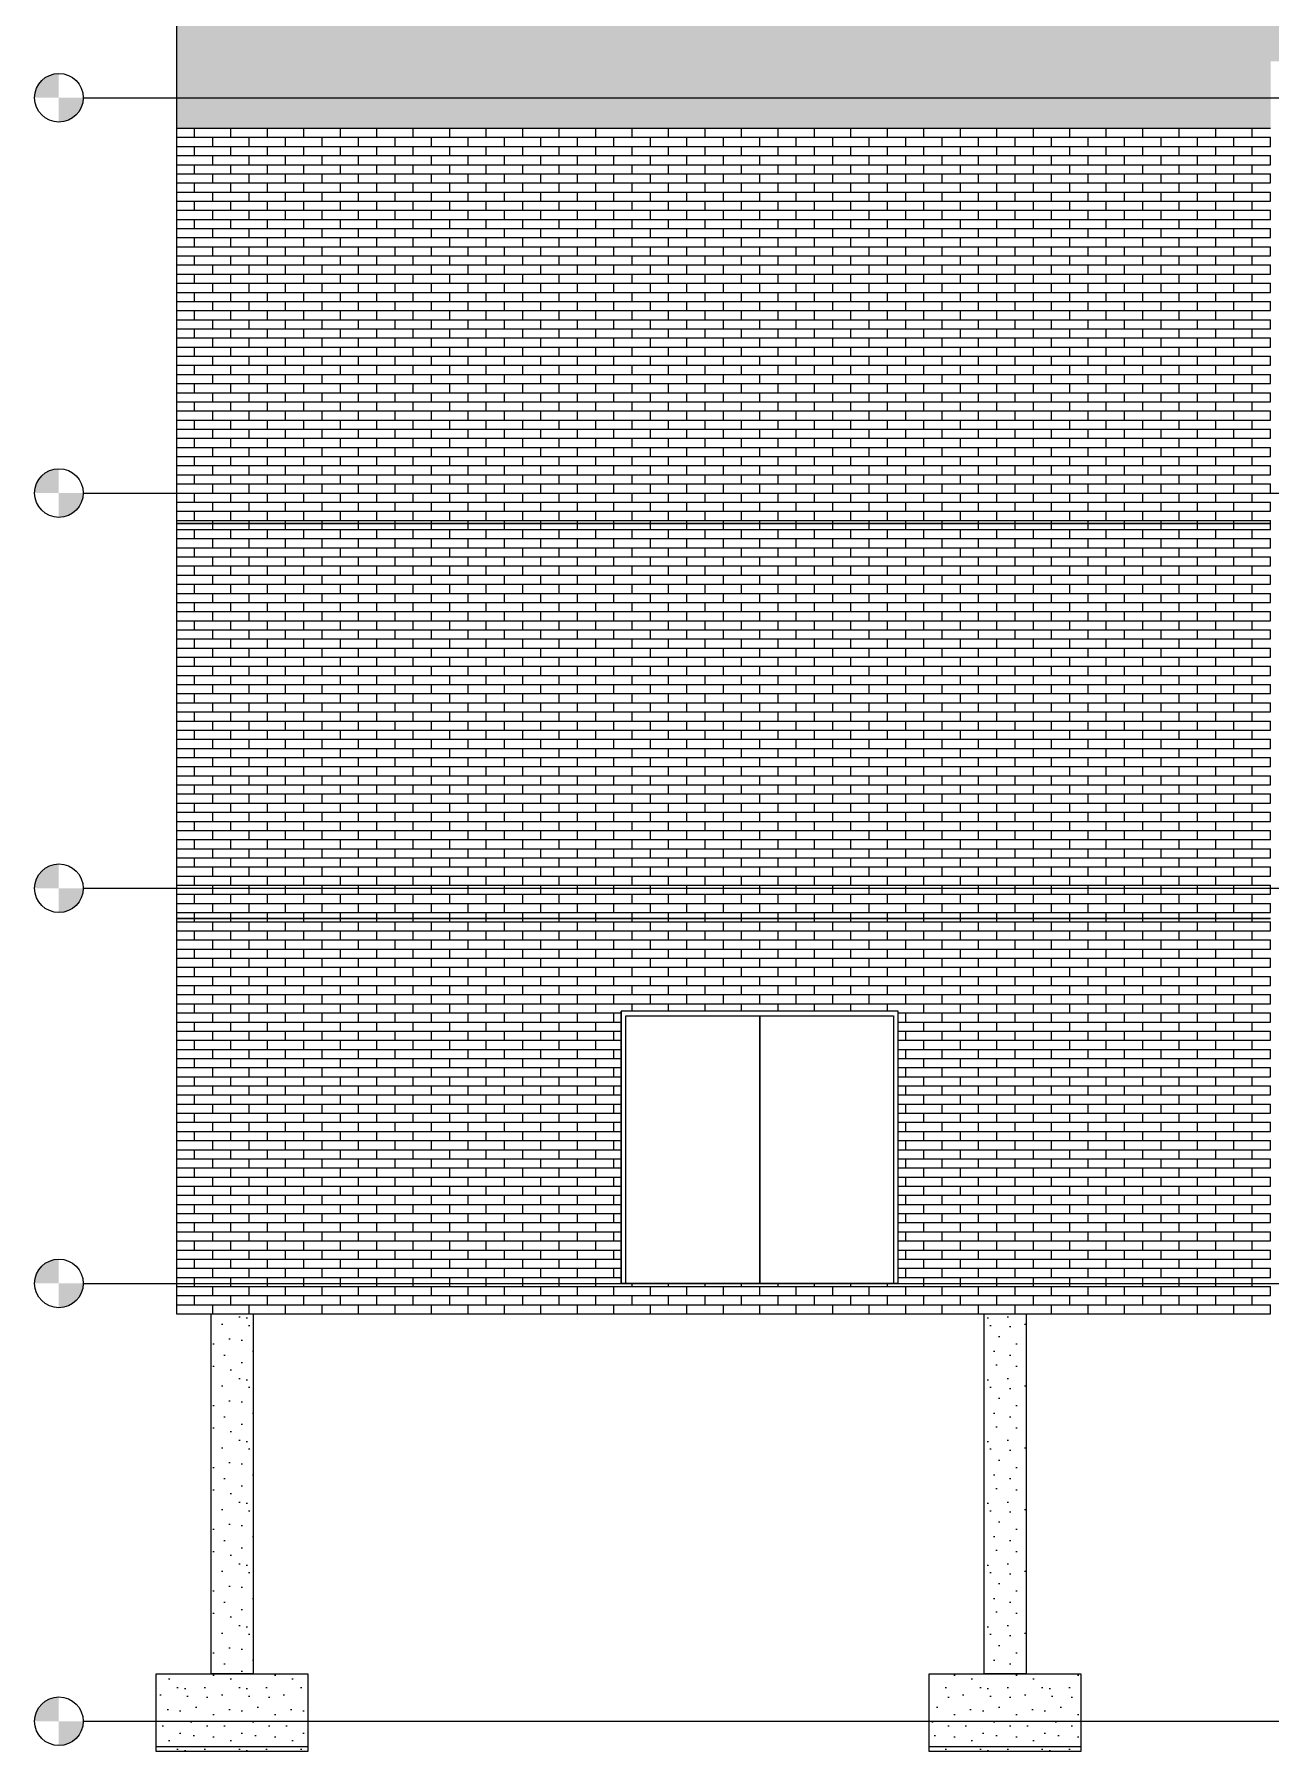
# Model space of a CAD drawing. Header units: millimetres. Extents: x -100 to 224448, y 0 to 22177.
# Drawn here: x 122733 to 132902, y 0 to 14122 of the extents above; entities that cross this region are included whole.
import ezdxf

# ---------------------------------------------------------------- set-up
doc = ezdxf.new("R2010")
doc.units = ezdxf.units.MM
doc.layers.get('0').update_dxf_attribs({"true_color": 0xdfdfdf})
for name, color, linetype, lineweight in [('Background_Air', 7, 'Continuous', 9), ('Background_Concrete_ Reinforced', 7, 'Continuous', 9), ('Elevation_Concrete_ Reinforced', 252, 'Continuous', 25)]:
    doc.layers.add(name, color=color, linetype=linetype, lineweight=lineweight)
for name, color, linetype in [('Background_DOOR_FRAME', 253, 'Continuous'), ('Background_DOOR_PANEL', 255, 'Continuous'), ('Background_Front bricks', 7, 'Continuous'), ('Elevation_Front bricks', 7, 'Continuous'), ('Viewport border', 7, 'Continuous')]:
    doc.layers.add(name, color=color, linetype=linetype)
doc.styles.get("Standard").update_dxf_attribs({"font": 'arial.ttf'})

# ---------------------------------------------------------------- blocks, each defined once
blk = doc.blocks.new('_StoryIndicator')
h = blk.add_hatch(color=256)
h.paths.add_polyline_path([(-199, 0), (1, 0), (1, 200, 0.414214)])
h.paths.add_polyline_path([(201, 0), (1, 0), (1, -200, 0.414214)])
blk.add_line((-200, 0), (-800, 0))
blk.add_circle((-1, 0), 200)
for tag, p in [('STORYNAME', (346, 57)), ('STORYELEVATION', (350, -172))]:
    blk.add_attdef(tag, p, '', height=100)
blk = doc.blocks.new("BB'__section__..%5CMainBuilding.dwg", base_point=(1833, -3770))
at = {"layer": 'Elevation_Concrete_ Reinforced'}
h = blk.add_hatch(dxfattribs=at)
h.set_pattern_fill('DOTS2', color=256, scale=20, style=0)
h.paths.add_polyline_path([(3632, -3130), (3632, -170), (3284, -170), (3284, -3130)])
h = blk.add_hatch(dxfattribs=at)
h.set_pattern_fill('DOTS2', color=256, scale=20, style=0)
h.paths.add_polyline_path([(9991, -3130), (9991, -170), (9643, -170), (9643, -3130)])
h = blk.add_hatch(dxfattribs=at)
h.set_pattern_fill('DOTS2', color=256, scale=20, style=0)
h.paths.add_polyline_path([(3632, -3130), (3284, -3130), (2834, -3130), (2834, -3730), (4082, -3730), (4082, -3170), (4082, -3130)])
h = blk.add_hatch(dxfattribs=at)
h.set_pattern_fill('DOTS2', color=256, scale=20, style=0)
h.paths.add_polyline_path([(9991, -3130), (9643, -3130), (9193, -3130), (9193, -3730), (10441, -3730), (10441, -3170), (10441, -3130)])
h = blk.add_hatch(dxfattribs=at)
h.set_pattern_fill('DOTS2', color=256, scale=20, style=0)
h.paths.add_polyline_path([(2834, -3730), (2834, -3770), (4082, -3770), (4082, -3730)])
h = blk.add_hatch(dxfattribs=at)
h.set_pattern_fill('DOTS2', color=256, scale=20, style=0)
h.paths.add_polyline_path([(9193, -3730), (9193, -3770), (10441, -3770), (10441, -3730)])
at = {"layer": 'Elevation_Front bricks'}
h = blk.add_hatch(dxfattribs=at)
h.set_pattern_fill('V_MASONRY300x75', color=256, scale=10, style=0)
h.paths.add_polyline_path([(12002, 10080), (12002, 10130), (12334, 10130), (12334, 10080), (12334, 9830), (21230, 9830), (21230, 10080), (21230, 10130), (21602, 10130), (21602, 12830), (3002, 12830), (3002, 9580), (12002, 9580)])
h = blk.add_hatch(dxfattribs=at)
h.set_pattern_fill('V_MASONRY300x75', color=256, scale=10, style=0)
h.paths.add_polyline_path([(3002, 6330), (12002, 6330), (12002, 7025), (12002, 9385), (12002, 9580), (3002, 9580)])
h = blk.add_hatch(dxfattribs=at)
h.set_pattern_fill('V_MASONRY300x75', color=256, scale=10, style=0)
h.paths.add_polyline_path([(3002, 3080), (12002, 3080), (12002, 3775), (12002, 6135), (12002, 6330), (3002, 6330)])
h = blk.add_hatch(dxfattribs=at)
h.set_pattern_fill('V_MASONRY300x75', color=256, scale=10, style=0)
h.paths.add_polyline_path([(3002, 3080), (3002, -170), (3284, -170), (3632, -170), (9643, -170), (9991, -170), (12002, -170), (12002, 525), (12002, 2885), (12002, 3080)])
h.paths.add_polyline_path([(6699, 80), (6659, 80), (6659, 2320), (8939, 2320), (8939, 80), (8899, 80), (7799, 80)], flags=16)
for p, q in [((2834, 9830), (21730, 9830)), ((2834, 9830), (21730, 9830)), ((2834, 6580), (21730, 6580)), ((2834, 6580), (21730, 6580)), ((2834, 6580), (21730, 6580)), ((2834, 3330), (21730, 3330)), ((2834, 3330), (21730, 3330)), ((2834, 3330), (21730, 3330)), ((2834, 80), (21730, 80)), ((2834, 80), (21730, 80)), ((2834, 80), (21730, 80)), ((2834, -3520), (21730, -3520))]:
    blk.add_line(p, q)
at = {"layer": 'Background_Air', "extrusion": (0, 1, 0)}
for p, q in [((6659, 80), (6659, 2320)), ((8939, 80), (6659, 80))]:
    blk.add_line(p, q, dxfattribs=at)
at = {"layer": 'Background_Concrete_ Reinforced', "extrusion": (0, 1, 0)}
for p, q in [((3284, -170), (3284, -3130)), ((3632, -170), (3632, -3130)), ((3632, -170), (3632, -3130)), ((3632, -170), (3632, -3130)), ((3632, -170), (3632, -3130)), ((9643, -170), (9643, -3130)), ((9991, -170), (9991, -3130)), ((9991, -170), (9991, -3130)), ((9991, -170), (9991, -3130)), ((9991, -170), (9991, -3130)), ((2834, -3130), (3284, -3130)), ((2834, -3130), (3284, -3130)), ((2834, -3730), (2834, -3130)), ((2834, -3130), (4082, -3130)), ((2834, -3130), (2834, -3130)), ((2834, -3130), (2834, -3130)), ((3632, -3130), (3284, -3130)), ((3632, -3130), (4082, -3130)), ((3632, -3130), (4082, -3130)), ((3632, -3130), (3632, -3130)), ((3632, -3130), (3632, -3130)), ((4082, -3130), (4082, -3730)), ((4082, -3130), (4082, -3730)), ((4082, -3130), (4082, -3730)), ((4082, -3170), (4082, -3770)), ((4082, -3170), (4082, -3170)), ((9193, -3130), (9643, -3130)), ((9193, -3130), (9643, -3130)), ((9193, -3130), (9193, -3130)), ((9193, -3130), (9193, -3130)), ((9193, -3730), (9193, -3130)), ((9193, -3130), (10441, -3130)), ((9991, -3130), (9643, -3130)), ((9991, -3130), (10441, -3130)), ((9991, -3130), (10441, -3130)), ((9991, -3130), (9991, -3130)), ((9991, -3130), (9991, -3130)), ((10441, -3130), (10441, -3730)), ((10441, -3130), (10441, -3730)), ((10441, -3130), (10441, -3730)), ((10441, -3170), (10441, -3170)), ((10441, -3170), (10441, -3770)), ((2834, -3770), (2834, -3730)), ((4082, -3730), (2834, -3730)), ((4082, -3770), (2834, -3770)), ((4082, -3730), (4082, -3730)), ((4082, -3730), (4082, -3730)), ((10441, -3730), (9193, -3730)), ((9193, -3770), (9193, -3730)), ((10441, -3770), (9193, -3770)), ((10441, -3730), (10441, -3730)), ((10441, -3730), (10441, -3730))]:
    blk.add_line(p, q, dxfattribs=at)
at = {"layer": 'Background_DOOR_FRAME', "extrusion": (0, 1, 0)}
for p, q in [((6699, 2280), (8899, 2280)), ((6699, 80), (6699, 2280)), ((8899, 2280), (8899, 80))]:
    blk.add_line(p, q, dxfattribs=at)
at = {"layer": 'Background_DOOR_PANEL', "extrusion": (0, 1, 0)}
for p, q in [((6699, 80), (6699, 2280)), ((7799, 2280), (7799, 80)), ((7799, 80), (7799, 2280))]:
    blk.add_line(p, q, dxfattribs=at)
at = {"layer": 'Background_Front bricks', "extrusion": (0, 1, 0)}
for p, q in [((3002, 12830), (3002, 9580)), ((3002, 12830), (3002, 9580)), ((3002, 9580), (12002, 9580)), ((3002, 9580), (3002, 6330)), ((3002, 9580), (3002, 6330)), ((3002, 9580), (12002, 9580)), ((3002, 6330), (12002, 6330)), ((3002, 6330), (3002, 3080)), ((12002, 6330), (3002, 6330)), ((3002, 6330), (3002, 3080)), ((3002, 3080), (12002, 3080)), ((3002, 3080), (3002, -170)), ((3002, 3080), (3002, -170)), ((12002, 3080), (3002, 3080)), ((8939, 2320), (6659, 2320)), ((6659, 2320), (6659, 80)), ((8939, 80), (8939, 2320)), ((12002, 525), (12002, 525)), ((6659, 80), (8939, 80)), ((3002, -170), (12002, -170))]:
    blk.add_line(p, q, dxfattribs=at)
at = {"rotation": 180}
for p in [(2034, 9830), (2034, 9830), (2034, 6580), (2034, 6580), (2034, 6580), (2034, 3330), (2034, 3330), (2034, 3330), (2034, 80), (2034, 80), (2034, 80), (2034, -3520)]:
    blk.add_blockref('_StoryIndicator', p, dxfattribs=at)

msp = doc.modelspace()

# ---------------------------------------------------------------- block references
at = {"layer": 'Viewport border'}
msp.add_blockref("BB'__section__..%5CMainBuilding.dwg", (122733, 0), dxfattribs=at)

doc.saveas('drawing.dxf')
